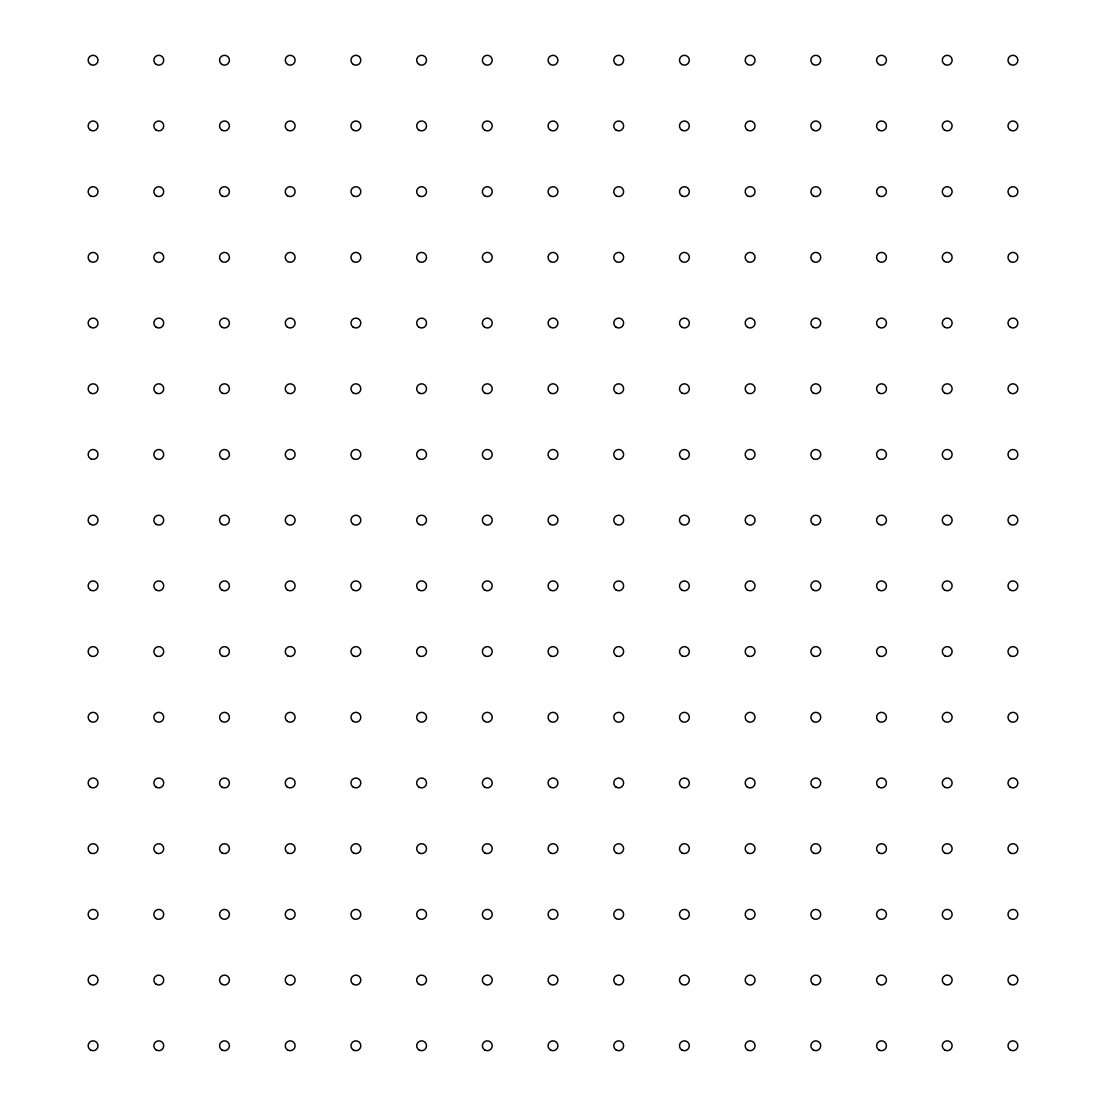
<?xml version="1.0" encoding="UTF-8"?>
<svg xmlns="http://www.w3.org/2000/svg" width="1106" height="1106" viewBox="0 0 1106 1106"><rect width="100%" height="100%" fill="white"/><g stroke="black" fill="none" stroke-linecap="round" stroke-linejoin="round"><path stroke-width="1.5" d="M90.609 64.494A4.922 4.922 0 0 0 98.005 60.222A4.922 4.922 0 0 0 90.609 55.964A4.922 4.922 0 0 0 90.609 64.494M90.319 130.01A4.922 4.922 0 0 0 97.992 126.278A4.922 4.922 0 0 0 90.927 121.494A4.922 4.922 0 0 0 90.319 130.01M90.609 195.9A4.922 4.922 0 0 0 98.005 191.628A4.922 4.922 0 0 0 90.609 187.37A4.922 4.922 0 0 0 90.609 195.9M90.319 261.417A4.922 4.922 0 0 0 97.992 257.684A4.922 4.922 0 0 0 90.927 252.901A4.922 4.922 0 0 0 90.319 261.417M90.609 327.307A4.922 4.922 0 0 0 98.005 323.035A4.922 4.922 0 0 0 90.609 318.777A4.922 4.922 0 0 0 90.609 327.307M90.319 392.824A4.922 4.922 0 0 0 97.992 389.091A4.922 4.922 0 0 0 90.927 384.307A4.922 4.922 0 0 0 90.319 392.824M90.609 458.714A4.922 4.922 0 0 0 98.005 454.442A4.922 4.922 0 0 0 90.609 450.183A4.922 4.922 0 0 0 90.609 458.714M90.319 524.23A4.922 4.922 0 0 0 97.992 520.497A4.922 4.922 0 0 0 90.927 515.714A4.922 4.922 0 0 0 90.319 524.23M90.319 589.927A4.922 4.922 0 0 0 97.992 586.208A4.922 4.922 0 0 0 90.927 581.424A4.922 4.922 0 0 0 90.319 589.927M90.319 655.637A4.922 4.922 0 0 0 97.992 651.904A4.922 4.922 0 0 0 90.927 647.121A4.922 4.922 0 0 0 90.319 655.637M90.319 721.333A4.922 4.922 0 0 0 97.992 717.614A4.922 4.922 0 0 0 90.927 712.831A4.922 4.922 0 0 0 90.319 721.333M90.319 787.043A4.922 4.922 0 0 0 97.992 783.311A4.922 4.922 0 0 0 90.927 778.527A4.922 4.922 0 0 0 90.319 787.043M90.319 852.74A4.922 4.922 0 0 0 97.992 849.021A4.922 4.922 0 0 0 90.927 844.237A4.922 4.922 0 0 0 90.319 852.74M90.319 918.45A4.922 4.922 0 0 0 97.992 914.717A4.922 4.922 0 0 0 90.927 909.934A4.922 4.922 0 0 0 90.319 918.45M90.609 984.34A4.922 4.922 0 0 0 98.005 980.068A4.922 4.922 0 0 0 90.609 975.796A4.922 4.922 0 0 0 90.609 984.34M90.609 1050.036A4.922 4.922 0 0 0 98.005 1045.778A4.922 4.922 0 0 0 90.609 1041.506A4.922 4.922 0 0 0 90.609 1050.036M156.015 64.314A4.922 4.922 0 0 0 163.702 60.581A4.922 4.922 0 0 0 156.623 55.798A4.922 4.922 0 0 0 156.015 64.314M156.015 130.01A4.922 4.922 0 0 0 163.702 126.278A4.922 4.922 0 0 0 156.623 121.494A4.922 4.922 0 0 0 156.015 130.01M156.319 195.9A4.922 4.922 0 0 0 163.716 191.628A4.922 4.922 0 0 0 156.319 187.37A4.922 4.922 0 0 0 156.319 195.9M156.015 261.417A4.922 4.922 0 0 0 163.702 257.684A4.922 4.922 0 0 0 156.623 252.901A4.922 4.922 0 0 0 156.015 261.417M156.319 327.307A4.922 4.922 0 0 0 163.716 323.035A4.922 4.922 0 0 0 156.319 318.777A4.922 4.922 0 0 0 156.319 327.307M156.015 392.824A4.922 4.922 0 0 0 163.702 389.091A4.922 4.922 0 0 0 156.623 384.307A4.922 4.922 0 0 0 156.015 392.824M156.319 458.714A4.922 4.922 0 0 0 163.716 454.442A4.922 4.922 0 0 0 156.319 450.183A4.922 4.922 0 0 0 156.319 458.714M156.319 524.41A4.922 4.922 0 0 0 163.716 520.152A4.922 4.922 0 0 0 156.319 515.88A4.922 4.922 0 0 0 156.319 524.41M156.319 590.12A4.922 4.922 0 0 0 163.716 585.848A4.922 4.922 0 0 0 156.319 581.59A4.922 4.922 0 0 0 156.319 590.12M156.319 655.817A4.922 4.922 0 0 0 163.716 651.558A4.922 4.922 0 0 0 156.319 647.287A4.922 4.922 0 0 0 156.319 655.817M156.015 721.333A4.922 4.922 0 0 0 163.702 717.614A4.922 4.922 0 0 0 156.623 712.831A4.922 4.922 0 0 0 156.015 721.333M156.015 787.043A4.922 4.922 0 0 0 163.702 783.311A4.922 4.922 0 0 0 156.623 778.527A4.922 4.922 0 0 0 156.015 787.043M156.319 852.933A4.922 4.922 0 0 0 163.716 848.661A4.922 4.922 0 0 0 156.319 844.39A4.922 4.922 0 0 0 156.319 852.933M156.319 918.63A4.922 4.922 0 0 0 163.716 914.372A4.922 4.922 0 0 0 156.319 910.1A4.922 4.922 0 0 0 156.319 918.63M156.015 984.146A4.922 4.922 0 0 0 163.702 980.428A4.922 4.922 0 0 0 156.623 975.63A4.922 4.922 0 0 0 156.015 984.146M156.319 1050.036A4.922 4.922 0 0 0 163.716 1045.778A4.922 4.922 0 0 0 156.319 1041.506A4.922 4.922 0 0 0 156.319 1050.036M222.016 64.494A4.922 4.922 0 0 0 229.412 60.222A4.922 4.922 0 0 0 222.016 55.964A4.922 4.922 0 0 0 222.016 64.494M221.725 130.01A4.922 4.922 0 0 0 229.398 126.278A4.922 4.922 0 0 0 222.334 121.494A4.922 4.922 0 0 0 221.725 130.01M222.016 195.9A4.922 4.922 0 0 0 229.412 191.628A4.922 4.922 0 0 0 222.016 187.37A4.922 4.922 0 0 0 222.016 195.9M221.725 261.417A4.922 4.922 0 0 0 229.398 257.684A4.922 4.922 0 0 0 222.334 252.901A4.922 4.922 0 0 0 221.725 261.417M222.016 327.307A4.922 4.922 0 0 0 229.412 323.035A4.922 4.922 0 0 0 222.016 318.777A4.922 4.922 0 0 0 222.016 327.307M222.016 393.003A4.922 4.922 0 0 0 229.412 388.745A4.922 4.922 0 0 0 222.016 384.473A4.922 4.922 0 0 0 222.016 393.003M222.016 458.714A4.922 4.922 0 0 0 229.412 454.442A4.922 4.922 0 0 0 222.016 450.183A4.922 4.922 0 0 0 222.016 458.714M222.016 524.41A4.922 4.922 0 0 0 229.412 520.152A4.922 4.922 0 0 0 222.016 515.88A4.922 4.922 0 0 0 222.016 524.41M222.016 590.12A4.922 4.922 0 0 0 229.412 585.848A4.922 4.922 0 0 0 222.016 581.59A4.922 4.922 0 0 0 222.016 590.12M222.016 655.817A4.922 4.922 0 0 0 229.412 651.558A4.922 4.922 0 0 0 222.016 647.287A4.922 4.922 0 0 0 222.016 655.817M221.725 721.333A4.922 4.922 0 0 0 229.398 717.614A4.922 4.922 0 0 0 222.334 712.831A4.922 4.922 0 0 0 221.725 721.333M222.016 787.223A4.922 4.922 0 0 0 229.412 782.965A4.922 4.922 0 0 0 222.016 778.693A4.922 4.922 0 0 0 222.016 787.223M222.016 852.933A4.922 4.922 0 0 0 229.412 848.661A4.922 4.922 0 0 0 222.016 844.39A4.922 4.922 0 0 0 222.016 852.933M221.725 918.45A4.922 4.922 0 0 0 229.398 914.717A4.922 4.922 0 0 0 222.334 909.934A4.922 4.922 0 0 0 221.725 918.45M222.016 984.34A4.922 4.922 0 0 0 229.412 980.068A4.922 4.922 0 0 0 222.016 975.796A4.922 4.922 0 0 0 222.016 984.34M222.016 1050.036A4.922 4.922 0 0 0 229.412 1045.778A4.922 4.922 0 0 0 222.016 1041.506A4.922 4.922 0 0 0 222.016 1050.036M287.726 64.494A4.922 4.922 0 0 0 295.122 60.222A4.922 4.922 0 0 0 287.726 55.964A4.922 4.922 0 0 0 287.726 64.494M287.726 130.204A4.922 4.922 0 0 0 295.122 125.932A4.922 4.922 0 0 0 287.726 121.66A4.922 4.922 0 0 0 287.726 130.204M287.422 195.721A4.922 4.922 0 0 0 295.108 191.988A4.922 4.922 0 0 0 288.03 187.204A4.922 4.922 0 0 0 287.422 195.721M287.726 261.61A4.922 4.922 0 0 0 295.122 257.339A4.922 4.922 0 0 0 287.726 253.067A4.922 4.922 0 0 0 287.726 261.61M287.422 327.127A4.922 4.922 0 0 0 295.108 323.394A4.922 4.922 0 0 0 288.03 318.611A4.922 4.922 0 0 0 287.422 327.127M287.726 393.003A4.922 4.922 0 0 0 295.122 388.745A4.922 4.922 0 0 0 287.726 384.473A4.922 4.922 0 0 0 287.726 393.003M287.726 458.714A4.922 4.922 0 0 0 295.122 454.442A4.922 4.922 0 0 0 287.726 450.183A4.922 4.922 0 0 0 287.726 458.714M287.726 524.41A4.922 4.922 0 0 0 295.122 520.152A4.922 4.922 0 0 0 287.726 515.88A4.922 4.922 0 0 0 287.726 524.41M287.422 589.927A4.922 4.922 0 0 0 295.108 586.208A4.922 4.922 0 0 0 288.03 581.424A4.922 4.922 0 0 0 287.422 589.927M287.726 655.817A4.922 4.922 0 0 0 295.122 651.558A4.922 4.922 0 0 0 287.726 647.287A4.922 4.922 0 0 0 287.726 655.817M287.422 721.333A4.922 4.922 0 0 0 295.108 717.614A4.922 4.922 0 0 0 288.03 712.831A4.922 4.922 0 0 0 287.422 721.333M287.422 787.043A4.922 4.922 0 0 0 295.108 783.311A4.922 4.922 0 0 0 288.03 778.527A4.922 4.922 0 0 0 287.422 787.043M287.726 852.933A4.922 4.922 0 0 0 295.122 848.661A4.922 4.922 0 0 0 287.726 844.39A4.922 4.922 0 0 0 287.726 852.933M287.422 918.45A4.922 4.922 0 0 0 295.108 914.717A4.922 4.922 0 0 0 288.03 909.934A4.922 4.922 0 0 0 287.422 918.45M287.422 984.146A4.922 4.922 0 0 0 295.108 980.428A4.922 4.922 0 0 0 288.03 975.63A4.922 4.922 0 0 0 287.422 984.146M287.726 1050.036A4.922 4.922 0 0 0 295.122 1045.778A4.922 4.922 0 0 0 287.726 1041.506A4.922 4.922 0 0 0 287.726 1050.036M353.422 64.494A4.922 4.922 0 0 0 360.819 60.222A4.922 4.922 0 0 0 353.422 55.964A4.922 4.922 0 0 0 353.422 64.494M353.422 130.204A4.922 4.922 0 0 0 360.819 125.932A4.922 4.922 0 0 0 353.422 121.66A4.922 4.922 0 0 0 353.422 130.204M353.132 195.721A4.922 4.922 0 0 0 360.805 191.988A4.922 4.922 0 0 0 353.74 187.204A4.922 4.922 0 0 0 353.132 195.721M353.422 261.61A4.922 4.922 0 0 0 360.819 257.339A4.922 4.922 0 0 0 353.422 253.067A4.922 4.922 0 0 0 353.422 261.61M353.132 327.127A4.922 4.922 0 0 0 360.805 323.394A4.922 4.922 0 0 0 353.74 318.611A4.922 4.922 0 0 0 353.132 327.127M353.132 392.824A4.922 4.922 0 0 0 360.805 389.091A4.922 4.922 0 0 0 353.74 384.307A4.922 4.922 0 0 0 353.132 392.824M353.422 458.714A4.922 4.922 0 0 0 360.819 454.442A4.922 4.922 0 0 0 353.422 450.183A4.922 4.922 0 0 0 353.422 458.714M353.422 524.41A4.922 4.922 0 0 0 360.819 520.152A4.922 4.922 0 0 0 353.422 515.88A4.922 4.922 0 0 0 353.422 524.41M353.132 589.927A4.922 4.922 0 0 0 360.805 586.208A4.922 4.922 0 0 0 353.74 581.424A4.922 4.922 0 0 0 353.132 589.927M353.422 655.817A4.922 4.922 0 0 0 360.819 651.558A4.922 4.922 0 0 0 353.422 647.287A4.922 4.922 0 0 0 353.422 655.817M353.132 721.333A4.922 4.922 0 0 0 360.805 717.614A4.922 4.922 0 0 0 353.74 712.831A4.922 4.922 0 0 0 353.132 721.333M353.132 787.043A4.922 4.922 0 0 0 360.805 783.311A4.922 4.922 0 0 0 353.74 778.527A4.922 4.922 0 0 0 353.132 787.043M353.422 852.933A4.922 4.922 0 0 0 360.819 848.661A4.922 4.922 0 0 0 353.422 844.39A4.922 4.922 0 0 0 353.422 852.933M353.422 918.63A4.922 4.922 0 0 0 360.819 914.372A4.922 4.922 0 0 0 353.422 910.1A4.922 4.922 0 0 0 353.422 918.63M353.422 984.34A4.922 4.922 0 0 0 360.819 980.068A4.922 4.922 0 0 0 353.422 975.796A4.922 4.922 0 0 0 353.422 984.34M353.422 1050.036A4.922 4.922 0 0 0 360.819 1045.778A4.922 4.922 0 0 0 353.422 1041.506A4.922 4.922 0 0 0 353.422 1050.036M419.133 64.494A4.922 4.922 0 0 0 426.515 60.222A4.922 4.922 0 0 0 419.133 55.964A4.922 4.922 0 0 0 419.133 64.494M418.828 130.01A4.922 4.922 0 0 0 426.515 126.278A4.922 4.922 0 0 0 419.437 121.494A4.922 4.922 0 0 0 418.828 130.01M418.828 195.721A4.922 4.922 0 0 0 426.515 191.988A4.922 4.922 0 0 0 419.437 187.204A4.922 4.922 0 0 0 418.828 195.721M419.133 261.61A4.922 4.922 0 0 0 426.515 257.339A4.922 4.922 0 0 0 419.133 253.067A4.922 4.922 0 0 0 419.133 261.61M418.828 327.127A4.922 4.922 0 0 0 426.515 323.394A4.922 4.922 0 0 0 419.437 318.611A4.922 4.922 0 0 0 418.828 327.127M419.133 393.003A4.922 4.922 0 0 0 426.515 388.745A4.922 4.922 0 0 0 419.133 384.473A4.922 4.922 0 0 0 419.133 393.003M419.133 458.714A4.922 4.922 0 0 0 426.515 454.442A4.922 4.922 0 0 0 419.133 450.183A4.922 4.922 0 0 0 419.133 458.714M419.133 524.41A4.922 4.922 0 0 0 426.515 520.152A4.922 4.922 0 0 0 419.133 515.88A4.922 4.922 0 0 0 419.133 524.41M418.828 589.927A4.922 4.922 0 0 0 426.515 586.208A4.922 4.922 0 0 0 419.437 581.424A4.922 4.922 0 0 0 418.828 589.927M419.133 655.817A4.922 4.922 0 0 0 426.515 651.558A4.922 4.922 0 0 0 419.133 647.287A4.922 4.922 0 0 0 419.133 655.817M418.828 721.333A4.922 4.922 0 0 0 426.515 717.614A4.922 4.922 0 0 0 419.437 712.831A4.922 4.922 0 0 0 418.828 721.333M418.828 787.043A4.922 4.922 0 0 0 426.515 783.311A4.922 4.922 0 0 0 419.437 778.527A4.922 4.922 0 0 0 418.828 787.043M419.133 852.933A4.922 4.922 0 0 0 426.515 848.661A4.922 4.922 0 0 0 419.133 844.39A4.922 4.922 0 0 0 419.133 852.933M419.133 918.63A4.922 4.922 0 0 0 426.515 914.372A4.922 4.922 0 0 0 419.133 910.1A4.922 4.922 0 0 0 419.133 918.63M419.133 984.34A4.922 4.922 0 0 0 426.515 980.068A4.922 4.922 0 0 0 419.133 975.796A4.922 4.922 0 0 0 419.133 984.34M419.133 1050.036A4.922 4.922 0 0 0 426.515 1045.778A4.922 4.922 0 0 0 419.133 1041.506A4.922 4.922 0 0 0 419.133 1050.036M484.829 64.494A4.922 4.922 0 0 0 492.225 60.222A4.922 4.922 0 0 0 484.829 55.964A4.922 4.922 0 0 0 484.829 64.494M484.829 130.204A4.922 4.922 0 0 0 492.225 125.932A4.922 4.922 0 0 0 484.829 121.66A4.922 4.922 0 0 0 484.829 130.204M484.539 195.721A4.922 4.922 0 0 0 492.211 191.988A4.922 4.922 0 0 0 485.147 187.204A4.922 4.922 0 0 0 484.539 195.721M484.829 261.61A4.922 4.922 0 0 0 492.225 257.339A4.922 4.922 0 0 0 484.829 253.067A4.922 4.922 0 0 0 484.829 261.61M484.539 327.127A4.922 4.922 0 0 0 492.211 323.394A4.922 4.922 0 0 0 485.147 318.611A4.922 4.922 0 0 0 484.539 327.127M484.539 392.824A4.922 4.922 0 0 0 492.211 389.091A4.922 4.922 0 0 0 485.147 384.307A4.922 4.922 0 0 0 484.539 392.824M484.539 458.52A4.922 4.922 0 0 0 492.211 454.801A4.922 4.922 0 0 0 485.147 450.018A4.922 4.922 0 0 0 484.539 458.52M484.829 524.41A4.922 4.922 0 0 0 492.225 520.152A4.922 4.922 0 0 0 484.829 515.88A4.922 4.922 0 0 0 484.829 524.41M484.829 590.12A4.922 4.922 0 0 0 492.225 585.848A4.922 4.922 0 0 0 484.829 581.59A4.922 4.922 0 0 0 484.829 590.12M484.539 655.637A4.922 4.922 0 0 0 492.211 651.904A4.922 4.922 0 0 0 485.147 647.121A4.922 4.922 0 0 0 484.539 655.637M484.539 721.333A4.922 4.922 0 0 0 492.211 717.614A4.922 4.922 0 0 0 485.147 712.831A4.922 4.922 0 0 0 484.539 721.333M484.539 787.043A4.922 4.922 0 0 0 492.211 783.311A4.922 4.922 0 0 0 485.147 778.527A4.922 4.922 0 0 0 484.539 787.043M484.829 852.933A4.922 4.922 0 0 0 492.225 848.661A4.922 4.922 0 0 0 484.829 844.39A4.922 4.922 0 0 0 484.829 852.933M484.539 918.45A4.922 4.922 0 0 0 492.211 914.717A4.922 4.922 0 0 0 485.147 909.934A4.922 4.922 0 0 0 484.539 918.45M484.829 984.34A4.922 4.922 0 0 0 492.225 980.068A4.922 4.922 0 0 0 484.829 975.796A4.922 4.922 0 0 0 484.829 984.34M484.829 1050.036A4.922 4.922 0 0 0 492.225 1045.778A4.922 4.922 0 0 0 484.829 1041.506A4.922 4.922 0 0 0 484.829 1050.036M550.539 64.494A4.922 4.922 0 0 0 557.922 60.222A4.922 4.922 0 0 0 550.539 55.964A4.922 4.922 0 0 0 550.539 64.494M550.539 130.204A4.922 4.922 0 0 0 557.922 125.932A4.922 4.922 0 0 0 550.539 121.66A4.922 4.922 0 0 0 550.539 130.204M550.235 195.721A4.922 4.922 0 0 0 557.922 191.988A4.922 4.922 0 0 0 550.843 187.204A4.922 4.922 0 0 0 550.235 195.721M550.539 261.61A4.922 4.922 0 0 0 557.922 257.339A4.922 4.922 0 0 0 550.539 253.067A4.922 4.922 0 0 0 550.539 261.61M550.539 327.307A4.922 4.922 0 0 0 557.922 323.035A4.922 4.922 0 0 0 550.539 318.777A4.922 4.922 0 0 0 550.539 327.307M550.235 392.824A4.922 4.922 0 0 0 557.922 389.091A4.922 4.922 0 0 0 550.843 384.307A4.922 4.922 0 0 0 550.235 392.824M550.539 458.714A4.922 4.922 0 0 0 557.922 454.442A4.922 4.922 0 0 0 550.539 450.183A4.922 4.922 0 0 0 550.539 458.714M550.235 524.23A4.922 4.922 0 0 0 557.922 520.497A4.922 4.922 0 0 0 550.843 515.714A4.922 4.922 0 0 0 550.235 524.23M550.235 589.927A4.922 4.922 0 0 0 557.922 586.208A4.922 4.922 0 0 0 550.843 581.424A4.922 4.922 0 0 0 550.235 589.927M550.539 655.817A4.922 4.922 0 0 0 557.922 651.558A4.922 4.922 0 0 0 550.539 647.287A4.922 4.922 0 0 0 550.539 655.817M550.539 721.527A4.922 4.922 0 0 0 557.922 717.255A4.922 4.922 0 0 0 550.539 712.997A4.922 4.922 0 0 0 550.539 721.527M550.539 787.223A4.922 4.922 0 0 0 557.922 782.965A4.922 4.922 0 0 0 550.539 778.693A4.922 4.922 0 0 0 550.539 787.223M550.539 852.933A4.922 4.922 0 0 0 557.922 848.661A4.922 4.922 0 0 0 550.539 844.39A4.922 4.922 0 0 0 550.539 852.933M550.539 918.63A4.922 4.922 0 0 0 557.922 914.372A4.922 4.922 0 0 0 550.539 910.1A4.922 4.922 0 0 0 550.539 918.63M550.539 984.34A4.922 4.922 0 0 0 557.922 980.068A4.922 4.922 0 0 0 550.539 975.796A4.922 4.922 0 0 0 550.539 984.34M550.539 1050.036A4.922 4.922 0 0 0 557.922 1045.778A4.922 4.922 0 0 0 550.539 1041.506A4.922 4.922 0 0 0 550.539 1050.036M616.236 64.494A4.922 4.922 0 0 0 623.632 60.222A4.922 4.922 0 0 0 616.236 55.964A4.922 4.922 0 0 0 616.236 64.494M616.236 130.204A4.922 4.922 0 0 0 623.632 125.932A4.922 4.922 0 0 0 616.236 121.66A4.922 4.922 0 0 0 616.236 130.204M615.945 195.721A4.922 4.922 0 0 0 623.618 191.988A4.922 4.922 0 0 0 616.554 187.204A4.922 4.922 0 0 0 615.945 195.721M616.236 261.61A4.922 4.922 0 0 0 623.632 257.339A4.922 4.922 0 0 0 616.236 253.067A4.922 4.922 0 0 0 616.236 261.61M616.236 327.307A4.922 4.922 0 0 0 623.632 323.035A4.922 4.922 0 0 0 616.236 318.777A4.922 4.922 0 0 0 616.236 327.307M615.945 392.824A4.922 4.922 0 0 0 623.618 389.091A4.922 4.922 0 0 0 616.554 384.307A4.922 4.922 0 0 0 615.945 392.824M616.236 458.714A4.922 4.922 0 0 0 623.632 454.442A4.922 4.922 0 0 0 616.236 450.183A4.922 4.922 0 0 0 616.236 458.714M615.945 524.23A4.922 4.922 0 0 0 623.618 520.497A4.922 4.922 0 0 0 616.554 515.714A4.922 4.922 0 0 0 615.945 524.23M615.945 589.927A4.922 4.922 0 0 0 623.618 586.208A4.922 4.922 0 0 0 616.554 581.424A4.922 4.922 0 0 0 615.945 589.927M616.236 655.817A4.922 4.922 0 0 0 623.632 651.558A4.922 4.922 0 0 0 616.236 647.287A4.922 4.922 0 0 0 616.236 655.817M616.236 721.527A4.922 4.922 0 0 0 623.632 717.255A4.922 4.922 0 0 0 616.236 712.997A4.922 4.922 0 0 0 616.236 721.527M616.236 787.223A4.922 4.922 0 0 0 623.632 782.965A4.922 4.922 0 0 0 616.236 778.693A4.922 4.922 0 0 0 616.236 787.223M615.945 852.74A4.922 4.922 0 0 0 623.618 849.021A4.922 4.922 0 0 0 616.554 844.237A4.922 4.922 0 0 0 615.945 852.74M616.236 918.63A4.922 4.922 0 0 0 623.632 914.372A4.922 4.922 0 0 0 616.236 910.1A4.922 4.922 0 0 0 616.236 918.63M616.236 984.34A4.922 4.922 0 0 0 623.632 980.068A4.922 4.922 0 0 0 616.236 975.796A4.922 4.922 0 0 0 616.236 984.34M616.236 1050.036A4.922 4.922 0 0 0 623.632 1045.778A4.922 4.922 0 0 0 616.236 1041.506A4.922 4.922 0 0 0 616.236 1050.036M681.946 64.494A4.922 4.922 0 0 0 689.328 60.222A4.922 4.922 0 0 0 681.946 55.964A4.922 4.922 0 0 0 681.946 64.494M681.946 130.204A4.922 4.922 0 0 0 689.328 125.932A4.922 4.922 0 0 0 681.946 121.66A4.922 4.922 0 0 0 681.946 130.204M681.642 195.721A4.922 4.922 0 0 0 689.315 191.988A4.922 4.922 0 0 0 682.25 187.204A4.922 4.922 0 0 0 681.642 195.721M681.642 261.417A4.922 4.922 0 0 0 689.315 257.684A4.922 4.922 0 0 0 682.25 252.901A4.922 4.922 0 0 0 681.642 261.417M681.946 327.307A4.922 4.922 0 0 0 689.328 323.035A4.922 4.922 0 0 0 681.946 318.777A4.922 4.922 0 0 0 681.946 327.307M681.642 392.824A4.922 4.922 0 0 0 689.315 389.091A4.922 4.922 0 0 0 682.25 384.307A4.922 4.922 0 0 0 681.642 392.824M681.946 458.714A4.922 4.922 0 0 0 689.328 454.442A4.922 4.922 0 0 0 681.946 450.183A4.922 4.922 0 0 0 681.946 458.714M681.642 524.23A4.922 4.922 0 0 0 689.315 520.497A4.922 4.922 0 0 0 682.25 515.714A4.922 4.922 0 0 0 681.642 524.23M681.642 589.927A4.922 4.922 0 0 0 689.315 586.208A4.922 4.922 0 0 0 682.25 581.424A4.922 4.922 0 0 0 681.642 589.927M681.946 655.817A4.922 4.922 0 0 0 689.328 651.558A4.922 4.922 0 0 0 681.946 647.287A4.922 4.922 0 0 0 681.946 655.817M681.946 721.527A4.922 4.922 0 0 0 689.328 717.255A4.922 4.922 0 0 0 681.946 712.997A4.922 4.922 0 0 0 681.946 721.527M681.642 787.043A4.922 4.922 0 0 0 689.315 783.311A4.922 4.922 0 0 0 682.25 778.527A4.922 4.922 0 0 0 681.642 787.043M681.946 852.933A4.922 4.922 0 0 0 689.328 848.661A4.922 4.922 0 0 0 681.946 844.39A4.922 4.922 0 0 0 681.946 852.933M681.642 918.45A4.922 4.922 0 0 0 689.315 914.717A4.922 4.922 0 0 0 682.25 909.934A4.922 4.922 0 0 0 681.642 918.45M681.946 984.34A4.922 4.922 0 0 0 689.328 980.068A4.922 4.922 0 0 0 681.946 975.796A4.922 4.922 0 0 0 681.946 984.34M681.946 1050.036A4.922 4.922 0 0 0 689.328 1045.778A4.922 4.922 0 0 0 681.946 1041.506A4.922 4.922 0 0 0 681.946 1050.036M747.642 64.494A4.922 4.922 0 0 0 755.039 60.222A4.922 4.922 0 0 0 747.642 55.964A4.922 4.922 0 0 0 747.642 64.494M747.352 130.01A4.922 4.922 0 0 0 755.025 126.278A4.922 4.922 0 0 0 747.96 121.494A4.922 4.922 0 0 0 747.352 130.01M747.352 195.721A4.922 4.922 0 0 0 755.025 191.988A4.922 4.922 0 0 0 747.96 187.204A4.922 4.922 0 0 0 747.352 195.721M747.642 261.61A4.922 4.922 0 0 0 755.039 257.339A4.922 4.922 0 0 0 747.642 253.067A4.922 4.922 0 0 0 747.642 261.61M747.642 327.307A4.922 4.922 0 0 0 755.039 323.035A4.922 4.922 0 0 0 747.642 318.777A4.922 4.922 0 0 0 747.642 327.307M747.352 392.824A4.922 4.922 0 0 0 755.025 389.091A4.922 4.922 0 0 0 747.96 384.307A4.922 4.922 0 0 0 747.352 392.824M747.642 458.714A4.922 4.922 0 0 0 755.039 454.442A4.922 4.922 0 0 0 747.642 450.183A4.922 4.922 0 0 0 747.642 458.714M747.352 524.23A4.922 4.922 0 0 0 755.025 520.497A4.922 4.922 0 0 0 747.96 515.714A4.922 4.922 0 0 0 747.352 524.23M747.352 589.927A4.922 4.922 0 0 0 755.025 586.208A4.922 4.922 0 0 0 747.96 581.424A4.922 4.922 0 0 0 747.352 589.927M747.642 655.817A4.922 4.922 0 0 0 755.039 651.558A4.922 4.922 0 0 0 747.642 647.287A4.922 4.922 0 0 0 747.642 655.817M747.642 721.527A4.922 4.922 0 0 0 755.039 717.255A4.922 4.922 0 0 0 747.642 712.997A4.922 4.922 0 0 0 747.642 721.527M747.352 787.043A4.922 4.922 0 0 0 755.025 783.311A4.922 4.922 0 0 0 747.96 778.527A4.922 4.922 0 0 0 747.352 787.043M747.642 852.933A4.922 4.922 0 0 0 755.039 848.661A4.922 4.922 0 0 0 747.642 844.39A4.922 4.922 0 0 0 747.642 852.933M747.642 918.63A4.922 4.922 0 0 0 755.039 914.372A4.922 4.922 0 0 0 747.642 910.1A4.922 4.922 0 0 0 747.642 918.63M747.642 984.34A4.922 4.922 0 0 0 755.039 980.068A4.922 4.922 0 0 0 747.642 975.796A4.922 4.922 0 0 0 747.642 984.34M747.642 1050.036A4.922 4.922 0 0 0 755.039 1045.778A4.922 4.922 0 0 0 747.642 1041.506A4.922 4.922 0 0 0 747.642 1050.036M813.352 64.494A4.922 4.922 0 0 0 820.735 60.222A4.922 4.922 0 0 0 813.352 55.964A4.922 4.922 0 0 0 813.352 64.494M813.352 130.204A4.922 4.922 0 0 0 820.735 125.932A4.922 4.922 0 0 0 813.352 121.66A4.922 4.922 0 0 0 813.352 130.204M813.048 195.721A4.922 4.922 0 0 0 820.721 191.988A4.922 4.922 0 0 0 813.657 187.204A4.922 4.922 0 0 0 813.048 195.721M813.048 261.417A4.922 4.922 0 0 0 820.721 257.684A4.922 4.922 0 0 0 813.657 252.901A4.922 4.922 0 0 0 813.048 261.417M813.352 327.307A4.922 4.922 0 0 0 820.735 323.035A4.922 4.922 0 0 0 813.352 318.777A4.922 4.922 0 0 0 813.352 327.307M813.352 393.003A4.922 4.922 0 0 0 820.735 388.745A4.922 4.922 0 0 0 813.352 384.473A4.922 4.922 0 0 0 813.352 393.003M813.352 458.714A4.922 4.922 0 0 0 820.735 454.442A4.922 4.922 0 0 0 813.352 450.183A4.922 4.922 0 0 0 813.352 458.714M813.048 524.23A4.922 4.922 0 0 0 820.721 520.497A4.922 4.922 0 0 0 813.657 515.714A4.922 4.922 0 0 0 813.048 524.23M813.048 589.927A4.922 4.922 0 0 0 820.721 586.208A4.922 4.922 0 0 0 813.657 581.424A4.922 4.922 0 0 0 813.048 589.927M813.352 655.817A4.922 4.922 0 0 0 820.735 651.558A4.922 4.922 0 0 0 813.352 647.287A4.922 4.922 0 0 0 813.352 655.817M813.352 721.527A4.922 4.922 0 0 0 820.735 717.255A4.922 4.922 0 0 0 813.352 712.997A4.922 4.922 0 0 0 813.352 721.527M813.352 787.223A4.922 4.922 0 0 0 820.735 782.965A4.922 4.922 0 0 0 813.352 778.693A4.922 4.922 0 0 0 813.352 787.223M813.352 852.933A4.922 4.922 0 0 0 820.735 848.661A4.922 4.922 0 0 0 813.352 844.39A4.922 4.922 0 0 0 813.352 852.933M813.048 918.45A4.922 4.922 0 0 0 820.721 914.717A4.922 4.922 0 0 0 813.657 909.934A4.922 4.922 0 0 0 813.048 918.45M813.048 984.146A4.922 4.922 0 0 0 820.721 980.428A4.922 4.922 0 0 0 813.657 975.63A4.922 4.922 0 0 0 813.048 984.146M813.352 1050.036A4.922 4.922 0 0 0 820.735 1045.778A4.922 4.922 0 0 0 813.352 1041.506A4.922 4.922 0 0 0 813.352 1050.036M879.049 64.494A4.922 4.922 0 0 0 886.445 60.222A4.922 4.922 0 0 0 879.049 55.964A4.922 4.922 0 0 0 879.049 64.494M878.758 130.01A4.922 4.922 0 0 0 886.431 126.278A4.922 4.922 0 0 0 879.367 121.494A4.922 4.922 0 0 0 878.758 130.01M878.758 195.721A4.922 4.922 0 0 0 886.431 191.988A4.922 4.922 0 0 0 879.367 187.204A4.922 4.922 0 0 0 878.758 195.721M878.758 261.417A4.922 4.922 0 0 0 886.431 257.684A4.922 4.922 0 0 0 879.367 252.901A4.922 4.922 0 0 0 878.758 261.417M879.049 327.307A4.922 4.922 0 0 0 886.445 323.035A4.922 4.922 0 0 0 879.049 318.777A4.922 4.922 0 0 0 879.049 327.307M879.049 393.003A4.922 4.922 0 0 0 886.445 388.745A4.922 4.922 0 0 0 879.049 384.473A4.922 4.922 0 0 0 879.049 393.003M879.049 458.714A4.922 4.922 0 0 0 886.445 454.442A4.922 4.922 0 0 0 879.049 450.183A4.922 4.922 0 0 0 879.049 458.714M878.758 524.23A4.922 4.922 0 0 0 886.431 520.497A4.922 4.922 0 0 0 879.367 515.714A4.922 4.922 0 0 0 878.758 524.23M878.758 589.927A4.922 4.922 0 0 0 886.431 586.208A4.922 4.922 0 0 0 879.367 581.424A4.922 4.922 0 0 0 878.758 589.927M879.049 655.817A4.922 4.922 0 0 0 886.445 651.558A4.922 4.922 0 0 0 879.049 647.287A4.922 4.922 0 0 0 879.049 655.817M879.049 721.527A4.922 4.922 0 0 0 886.445 717.255A4.922 4.922 0 0 0 879.049 712.997A4.922 4.922 0 0 0 879.049 721.527M879.049 787.223A4.922 4.922 0 0 0 886.445 782.965A4.922 4.922 0 0 0 879.049 778.693A4.922 4.922 0 0 0 879.049 787.223M879.049 852.933A4.922 4.922 0 0 0 886.445 848.661A4.922 4.922 0 0 0 879.049 844.39A4.922 4.922 0 0 0 879.049 852.933M879.049 918.63A4.922 4.922 0 0 0 886.445 914.372A4.922 4.922 0 0 0 879.049 910.1A4.922 4.922 0 0 0 879.049 918.63M879.049 984.34A4.922 4.922 0 0 0 886.445 980.068A4.922 4.922 0 0 0 879.049 975.796A4.922 4.922 0 0 0 879.049 984.34M879.049 1050.036A4.922 4.922 0 0 0 886.445 1045.778A4.922 4.922 0 0 0 879.049 1041.506A4.922 4.922 0 0 0 879.049 1050.036M944.759 64.494A4.922 4.922 0 0 0 952.142 60.222A4.922 4.922 0 0 0 944.759 55.964A4.922 4.922 0 0 0 944.759 64.494M944.455 130.01A4.922 4.922 0 0 0 952.128 126.278A4.922 4.922 0 0 0 945.063 121.494A4.922 4.922 0 0 0 944.455 130.01M944.455 195.721A4.922 4.922 0 0 0 952.128 191.988A4.922 4.922 0 0 0 945.063 187.204A4.922 4.922 0 0 0 944.455 195.721M944.455 261.417A4.922 4.922 0 0 0 952.128 257.684A4.922 4.922 0 0 0 945.063 252.901A4.922 4.922 0 0 0 944.455 261.417M944.759 327.307A4.922 4.922 0 0 0 952.142 323.035A4.922 4.922 0 0 0 944.759 318.777A4.922 4.922 0 0 0 944.759 327.307M944.455 392.824A4.922 4.922 0 0 0 952.128 389.091A4.922 4.922 0 0 0 945.063 384.307A4.922 4.922 0 0 0 944.455 392.824M944.759 458.714A4.922 4.922 0 0 0 952.142 454.442A4.922 4.922 0 0 0 944.759 450.183A4.922 4.922 0 0 0 944.759 458.714M944.455 524.23A4.922 4.922 0 0 0 952.128 520.497A4.922 4.922 0 0 0 945.063 515.714A4.922 4.922 0 0 0 944.455 524.23M944.455 589.927A4.922 4.922 0 0 0 952.128 586.208A4.922 4.922 0 0 0 945.063 581.424A4.922 4.922 0 0 0 944.455 589.927M944.759 655.817A4.922 4.922 0 0 0 952.142 651.558A4.922 4.922 0 0 0 944.759 647.287A4.922 4.922 0 0 0 944.759 655.817M944.759 721.527A4.922 4.922 0 0 0 952.142 717.255A4.922 4.922 0 0 0 944.759 712.997A4.922 4.922 0 0 0 944.759 721.527M944.759 787.223A4.922 4.922 0 0 0 952.142 782.965A4.922 4.922 0 0 0 944.759 778.693A4.922 4.922 0 0 0 944.759 787.223M944.455 852.74A4.922 4.922 0 0 0 952.128 849.021A4.922 4.922 0 0 0 945.063 844.237A4.922 4.922 0 0 0 944.455 852.74M944.759 918.63A4.922 4.922 0 0 0 952.142 914.372A4.922 4.922 0 0 0 944.759 910.1A4.922 4.922 0 0 0 944.759 918.63M944.759 984.34A4.922 4.922 0 0 0 952.142 980.068A4.922 4.922 0 0 0 944.759 975.796A4.922 4.922 0 0 0 944.759 984.34M944.759 1050.036A4.922 4.922 0 0 0 952.142 1045.778A4.922 4.922 0 0 0 944.759 1041.506A4.922 4.922 0 0 0 944.759 1050.036M1010.455 64.494A4.922 4.922 0 0 0 1017.852 60.222A4.922 4.922 0 0 0 1010.455 55.964A4.922 4.922 0 0 0 1010.455 64.494M1010.455 130.204A4.922 4.922 0 0 0 1017.852 125.932A4.922 4.922 0 0 0 1010.455 121.66A4.922 4.922 0 0 0 1010.455 130.204M1010.455 195.9A4.922 4.922 0 0 0 1017.852 191.628A4.922 4.922 0 0 0 1010.455 187.37A4.922 4.922 0 0 0 1010.455 195.9M1010.455 261.61A4.922 4.922 0 0 0 1017.852 257.339A4.922 4.922 0 0 0 1010.455 253.067A4.922 4.922 0 0 0 1010.455 261.61M1010.455 327.307A4.922 4.922 0 0 0 1017.852 323.035A4.922 4.922 0 0 0 1010.455 318.777A4.922 4.922 0 0 0 1010.455 327.307M1010.165 392.824A4.922 4.922 0 0 0 1017.838 389.091A4.922 4.922 0 0 0 1010.773 384.307A4.922 4.922 0 0 0 1010.165 392.824M1010.455 458.714A4.922 4.922 0 0 0 1017.852 454.442A4.922 4.922 0 0 0 1010.455 450.183A4.922 4.922 0 0 0 1010.455 458.714M1010.455 524.41A4.922 4.922 0 0 0 1017.852 520.152A4.922 4.922 0 0 0 1010.455 515.88A4.922 4.922 0 0 0 1010.455 524.41M1010.165 589.927A4.922 4.922 0 0 0 1017.838 586.208A4.922 4.922 0 0 0 1010.773 581.424A4.922 4.922 0 0 0 1010.165 589.927M1010.455 655.817A4.922 4.922 0 0 0 1017.852 651.558A4.922 4.922 0 0 0 1010.455 647.287A4.922 4.922 0 0 0 1010.455 655.817M1010.455 721.527A4.922 4.922 0 0 0 1017.852 717.255A4.922 4.922 0 0 0 1010.455 712.997A4.922 4.922 0 0 0 1010.455 721.527M1010.165 787.043A4.922 4.922 0 0 0 1017.838 783.311A4.922 4.922 0 0 0 1010.773 778.527A4.922 4.922 0 0 0 1010.165 787.043M1010.455 852.933A4.922 4.922 0 0 0 1017.852 848.661A4.922 4.922 0 0 0 1010.455 844.39A4.922 4.922 0 0 0 1010.455 852.933M1010.165 918.45A4.922 4.922 0 0 0 1017.838 914.717A4.922 4.922 0 0 0 1010.773 909.934A4.922 4.922 0 0 0 1010.165 918.45M1010.165 984.146A4.922 4.922 0 0 0 1017.838 980.428A4.922 4.922 0 0 0 1010.773 975.63A4.922 4.922 0 0 0 1010.165 984.146M1010.455 1050.036A4.922 4.922 0 0 0 1017.852 1045.778A4.922 4.922 0 0 0 1010.455 1041.506A4.922 4.922 0 0 0 1010.455 1050.036"/></g></svg>
